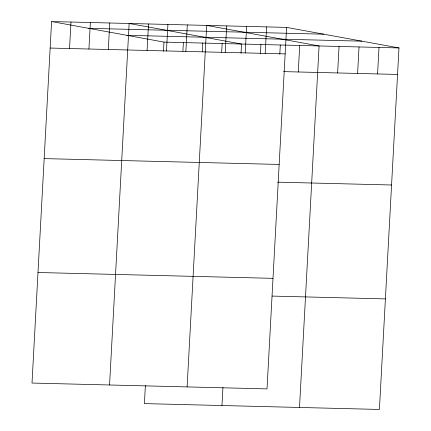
<?xml version="1.0" encoding="UTF-8"?>
<svg xmlns="http://www.w3.org/2000/svg" width="431" height="431" viewBox="0 0 431 431"><rect width="100%" height="100%" fill="white"/><g stroke="black" fill="none" stroke-linecap="round" stroke-linejoin="round"><path stroke-width="0.65" d="M51.585 21.55L32.007 383.057L267.015 388.897L286.593 27.395L51.585 21.55L163.985 42.103L398.993 47.943L379.415 409.45L144.407 403.605L145.387 385.513M69.542 48.531L70.975 22.029M88.926 49.015L90.365 22.514M108.316 49.495L109.749 22.994M109.56 384.985L129.138 23.479L241.538 44.032L241.037 53.304M147.09 50.459L148.528 23.958M163.484 51.375L163.985 42.103M166.479 50.944L167.912 24.443M182.911 51.197L183.374 42.583M185.869 51.424L187.302 24.923M202.295 51.677L202.764 43.068M187.113 386.914L206.691 25.407L319.091 45.961L299.513 407.462M221.685 52.162L222.148 43.547M225.23 52.404L226.663 25.903M221.96 405.533L222.94 387.442M245.207 52.9L246.64 26.399M260.426 53.789L260.927 44.512M265.184 53.396L266.617 26.9M279.811 54.268L280.312 44.996M298.268 71.977L299.701 45.476M337.629 72.952L339.062 46.456M357.606 73.453L359.039 46.952M377.583 73.949L379.016 47.448M88.678 28.333L323.681 34.178M126.897 35.32L361.9 41.166M50.152 48.051L285.155 53.891M283.56 71.611L397.554 74.444M44.167 158.603L279.169 164.448M277.569 182.162L391.569 184.996M37.998 272.505L273.001 278.345M272.069 296.081L385.4 298.898M286.593 27.395L398.993 47.943"/></g></svg>
